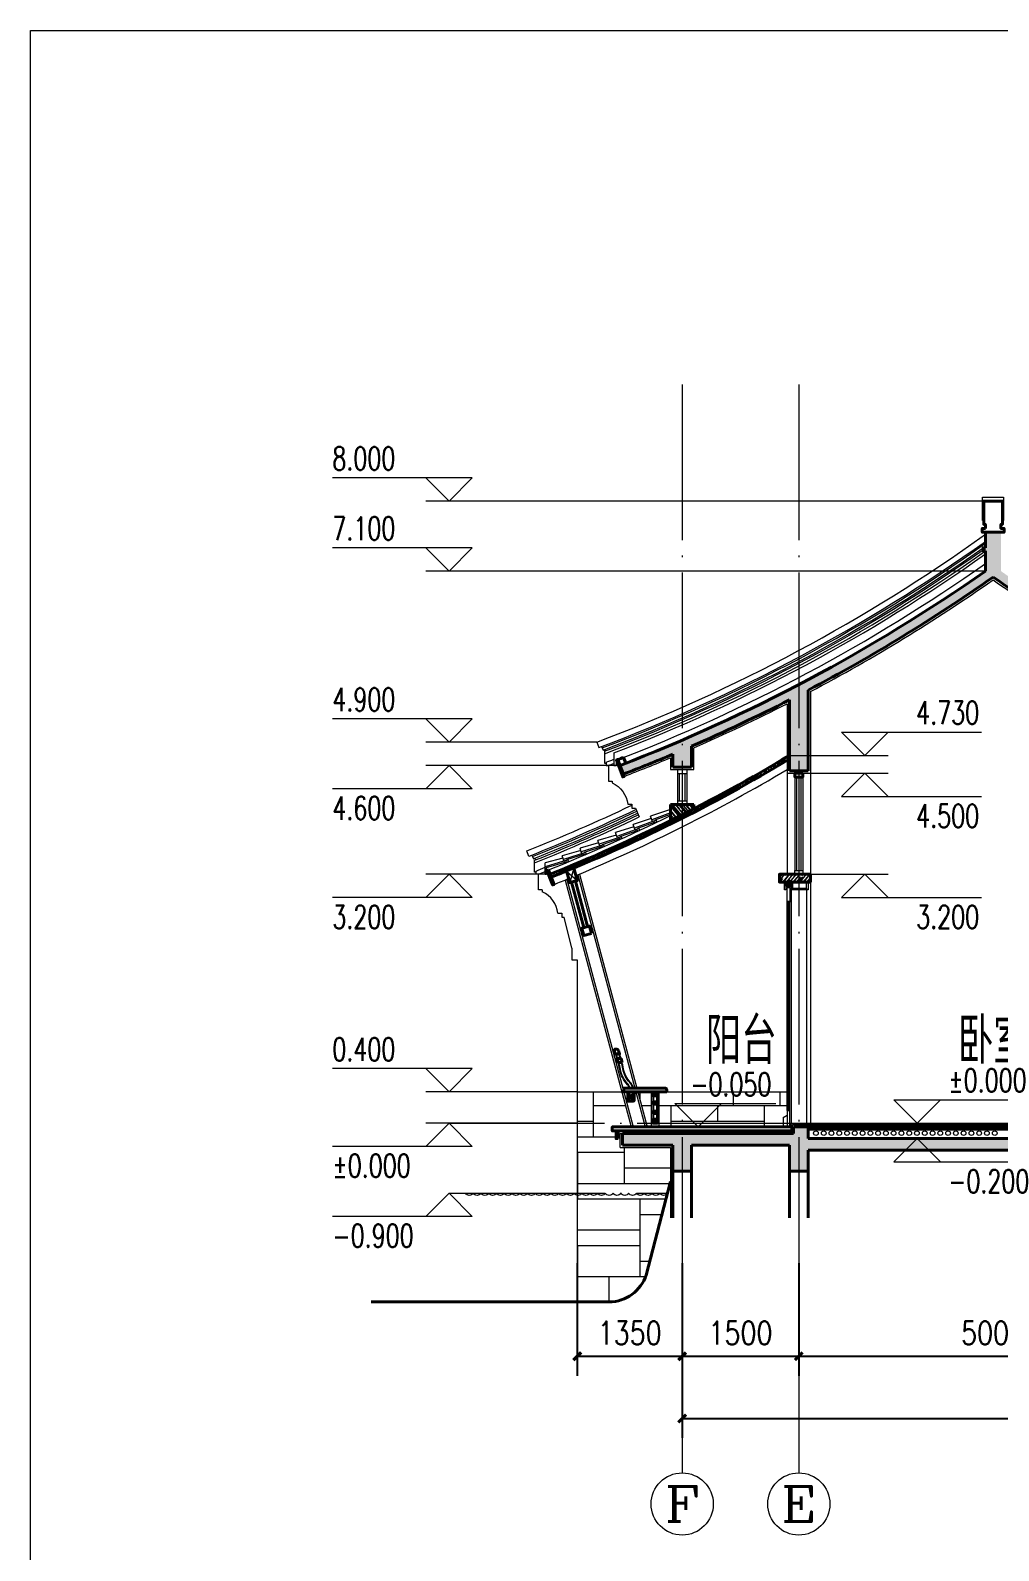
# Model space of a CAD drawing. Extents: x 577108 to 1042908, y 41950 to 81950.
# Drawn here: x 993508 to 1005963, y 62396 to 81950 of the extents above; entities that cross this region are included whole.
import ezdxf
from ezdxf.enums import TextEntityAlignment as Align

# ---------------------------------------------------------------- set-up
doc = ezdxf.new("R2010")
doc.units = 0
doc.header["$LTSCALE"] = 1000
doc.header["$MEASUREMENT"] = 0
doc.linetypes.add('DOTE', pattern=[2.42, 2, -0.2, 0.02, -0.2])
doc.layers.get('0').update_dxf_attribs({"linetype": 'CONTINUOUS', "lineweight": 13})
doc.layers.get('Defpoints').update_dxf_attribs({"linetype": 'CONTINUOUS', "lineweight": 5})
for name, color, linetype, lineweight in [('AXIS', 3, 'CONTINUOUS', 15), ('AXIS_TEXT', 7, 'CONTINUOUS', 20), ('DIM_ELEV', 3, 'CONTINUOUS', 15), ('DOTE', 1, 'DOTE', 0), ('hatch', 8, 'CONTINUOUS', 5), ('LM-1', 7, 'CONTINUOUS', 18), ('LM-L', 7, 'CONTINUOUS', 15), ('LM-S', 8, 'CONTINUOUS', 5), ('PUB_TEXT', 7, 'CONTINUOUS', 20), ('wall', 2, 'CONTINUOUS', 40), ('WINDOW', 5, 'CONTINUOUS', 15), ('姓名', 7, 'CONTINUOUS', 15), ('瓦1', 8, 'CONTINUOUS', 15), ('瓦2', 2, 'CONTINUOUS', 15)]:
    doc.layers.add(name, color=color, linetype=linetype, lineweight=lineweight)
doc.styles.add('_TCH_AXIS', font='COMPLEX', dxfattribs={"bigfont": 'GBCBIG'})
doc.styles.add('_TCH_DIM', font='SIMPLEX', dxfattribs={"bigfont": 'GBCBIG'})
doc.styles.add('COMPLEX', font='COMPLEX')
doc.styles.add('DIM_FONT', font='SIMPLEX.shx', dxfattribs={"width": 0.8, "bigfont": 'hztxt.shx'})
doc.styles.add('HZ', font='romanc.shx', dxfattribs={"width": 0.7, "bigfont": 'hzdx.shx'})
doc.dimstyles.new('DIMN', dxfattribs={"dimtxt": 300, "dimasz": 100, "dimexe": 250, "dimexo": 300, "dimgap": 150, "dimtad": 1, "dimdec": 0, "dimzin": 0, "dimdsep": 46, "dimtxsty": 'DIM_FONT', "dimblk": 'ARCHTICK', "dimcen": 0.09, "dimclrt": 7, "dimazin": 2, "dimtfac": 1, "dimtdec": 0, "dimtix": 1, "dimtmove": 2, "dimatfit": 3, "dimldrblk": 'ARCHTICK', "dimfxl": 0, "dimtolj": 1, "dimtzin": 0, "dimarcsym": 0})
pattern_1 = [(135, (1032119.49, 36486.58), (53.03301, 53.03301), []), (130, (1032119.49, 36486.58), (-215.17805, -18.82564), [22.5, -247.5]), (185, (1032119.49, 36486.58), (41.6254, 225.6576), [18, -198]), (79.5486, (1032101.56, 36485), (-173.5528, 206.8319), [19.1221, -210.3426]), (133.8158, (1032119.5, 36546.58), (-320.1723, -49.6557), [33.75, -371.25]), (83.3644, (1032092.8, 36542.44), (-280.3988, 292.2354), [28.683, -315.514]), (188.8158, (1032119.5, 36546.58), (-280.3986, 292.2356), [27, -297]), (159, (1032089.49, 36531.58), (-179.0721, -120.78567), [22.5, -247.5]), (214, (1032089.49, 36531.58), (-72.9946, 217.545), [18, -198]), (108.5486, (1032074.57, 36521.51), (-252.0668, 96.75915), [19.1221, -210.3426]), (142.5, (1032119.49, 36486.58), (-3.64796, 99.86816), [0, -195.6, 0, -201, 0, -198.75]), (172.5, (1032119.49, 36486.58), (-78.92086, 118.32351), [0, -114.6, 0, -191.1, 0, -75.75]), (212.5, (1032186.39, 36486.58), (-160.14673, -6.76646), [0, -75, 0, -234, 0, -310.5]), (222.5, (1032216.39, 36486.58), (-174.95585, 30.0315), [0, -97.5, 0, -155.4, 0, -220.5])]
pattern_2 = [(130, (1032119.49, 36486.577), (-32.404415, 116.40427), [750, -100, 250, -50]), (130, (1032052.99, 36511.577), (83.08134, 4.44315), [150, -16.5, 300, -37.5]), (130, (1032094.49, 36529.077), (-141.46229, 220.70494), [400, -70, 200, -50])]

# ---------------------------------------------------------------- blocks, each defined once
blk = doc.blocks.new('d001')
at = {"color": 8}
for p, q in [((-0.027, -0.009), (-0.012, -0.009)), ((-0.027, -0.01), (-0.012, -0.01)), ((-0.027, -0.012), (-0.012, -0.012)), ((-0.027, -0.013), (-0.012, -0.013)), ((-0.027, -0.015), (-0.012, -0.015)), ((-0.027, -0.018), (-0.012, -0.018)), ((-0.027, -0.021), (-0.012, -0.021)), ((-0.027, -0.025), (-0.012, -0.025)), ((-0.027, -0.035), (-0.012, -0.035)), ((-0.027, -0.039), (-0.012, -0.039)), ((-0.027, -0.042), (-0.012, -0.042)), ((-0.027, -0.045), (-0.012, -0.045)), ((-0.027, -0.047), (-0.012, -0.047)), ((-0.027, -0.048), (-0.012, -0.048)), ((-0.027, -0.05), (-0.012, -0.05)), ((-0.027, -0.051), (-0.012, -0.051)), ((-0.026, -0.008), (-0.012, -0.008)), ((-0.026, -0.052), (-0.012, -0.052)), ((0.003, -0.071), (-0.003, -0.071)), ((0.003, -0.072), (-0.003, -0.072)), ((0.003, -0.073), (-0.003, -0.073)), ((0.003, -0.074), (-0.003, -0.074)), ((0.003, -0.07), (-0.001, -0.07)), ((0.026, -0.008), (0.012, -0.008)), ((0.027, -0.009), (0.012, -0.009)), ((0.027, -0.01), (0.012, -0.01)), ((0.027, -0.012), (0.012, -0.012)), ((0.027, -0.013), (0.012, -0.013)), ((0.027, -0.015), (0.012, -0.015)), ((0.027, -0.018), (0.012, -0.018)), ((0.027, -0.021), (0.012, -0.021)), ((0.027, -0.025), (0.012, -0.025)), ((0.027, -0.035), (0.012, -0.035)), ((0.027, -0.039), (0.012, -0.039)), ((0.027, -0.042), (0.012, -0.042)), ((0.027, -0.045), (0.012, -0.045)), ((0.027, -0.047), (0.012, -0.047)), ((0.027, -0.048), (0.012, -0.048)), ((0.027, -0.05), (0.012, -0.05)), ((0.027, -0.051), (0.012, -0.051)), ((0.026, -0.052), (0.012, -0.052))]:
    blk.add_line(p, q, dxfattribs=at)
at = {"linetype": 'Continuous'}
for p, q in [((-0.012, -0.026), (-0.01, -0.026)), ((-0.012, -0.034), (-0.01, -0.034)), ((0.01, -0.026), (0.012, -0.026)), ((0.01, -0.034), (0.012, -0.034))]:
    blk.add_line(p, q, dxfattribs=at)
for p, q in [((-0.004, -0.066), (-0.004, -0.059)), ((-0.003, -0.059), (-0.003, -0.045)), ((-0.003, -0.074), (-0.003, -0.07)), ((0.003, -0.074), (-0.003, -0.074)), ((0.003, -0.059), (0.003, -0.045)), ((0.003, -0.074), (0.003, -0.07)), ((0.004, -0.066), (0.004, -0.059))]:
    blk.add_line(p, q)
at = {"color": 2}
blk.add_lwpolyline([(-0.008, -0.051), (-0.008, -0.054, -0.414214), (-0.009, -0.055), (-0.032, -0.055, -0.414214), (-0.033, -0.054), (-0.033, 0, -0.414214), (-0.032, 0), (0.032, 0, -0.414214), (0.033, 0), (0.033, -0.054, -0.414214), (0.032, -0.055), (0.009, -0.055, -0.414214), (0.008, -0.054), (0.008, -0.051, -1), (0.011, -0.051), (0.011, -0.052, 0.414214), (0.012, -0.052), (0.027, -0.052), (0.03, -0.05), (0.03, -0.005), (0.027, -0.003), (-0.027, -0.003), (-0.03, -0.005), (-0.03, -0.05), (-0.027, -0.052), (-0.011, -0.052, 0.414214), (-0.011, -0.052), (-0.011, -0.051, -1)], format="xyb", close=True, dxfattribs=at)
for points in [[(-0.025, -0.008), (-0.013, -0.008, -0.414214), (-0.012, -0.009), (-0.012, -0.051, -0.414214), (-0.013, -0.052), (-0.025, -0.052, -0.414214), (-0.027, -0.051), (-0.027, -0.009, -0.414214)], [(-0.01, -0.015, 0.414214), (-0.01, -0.015), (-0.01, -0.045, 0.414214), (-0.01, -0.045), (0.01, -0.045, 0.414214), (0.01, -0.045), (0.01, -0.015, 0.414214), (0.01, -0.015)], [(-0.008, -0.067), (0.008, -0.067, 0.414214), (0.008, -0.066), (0.008, -0.059), (-0.008, -0.059), (-0.008, -0.066, 0.414214)], [(0.025, -0.052, 0.414214), (0.027, -0.051), (0.027, -0.009, 0.414214), (0.025, -0.008), (0.013, -0.008, 0.414214), (0.012, -0.009), (0.012, -0.051, 0.414214), (0.013, -0.052)]]:
    blk.add_lwpolyline(points, format="xyb", close=True)
blk.add_lwpolyline([(0.008, -0.067), (0.008, -0.069, -0.414214), (0.007, -0.07), (-0.007, -0.07, -0.414214), (-0.008, -0.069), (-0.008, -0.067)], format="xyb")
for centre, radius, start, end in [((-0.019, -0.03), 0.00932, 141.7672, 218.2328), ((-0.005, -0.066), 0.0005, 270, 0), ((-0.004, -0.066), 0.0005, 180, 270), ((0.004, -0.066), 0.0005, 270, 0), ((0.005, -0.066), 0.0005, 180, 270), ((0.019, -0.03), 0.00932, 321.7672, 38.2328)]:
    blk.add_arc(centre, radius, start, end)
blk = doc.blocks.new('wa1')
at = {"layer": '瓦1'}
for p in [(-296, 55), (-47, 71)]:
    blk.add_line(p, (-291, 105), dxfattribs=at)
at = {"layer": '瓦2', "color": 2}
for p, q in [((-298, 33), (-296, 55)), ((-298, 33), (-258, 29)), ((2, 25), (-296, 55)), ((-258, 36), (-14, 11)), ((-258, 36), (-258, 29)), ((-14, 11), (-15, 1)), ((-15, 1), (0, 0)), ((2, 25), (0, 0))]:
    blk.add_line(p, q, dxfattribs=at)
blk = doc.blocks.new('_ArchTick')
at = {"color": 0, "linetype": 'ByBlock', "const_width": 0.4}
blk.add_lwpolyline([(-0.5, -0.5), (0.5, 0.5)], dxfattribs=at)
blk = doc.blocks.new('*D214')
at = {"layer": 'AXIS', "color": 0, "lineweight": -2, "transparency": 16777216}
for p, q in [((1003393, 66095), (1003393, 64645)), ((1008393, 66095), (1008393, 64645)), ((1003393, 64895), (1008393, 64895))]:
    blk.add_line(p, q, dxfattribs=at)
at = {"layer": 'Defpoints', "color": 0, "transparency": 16777216}
for p in [(1003393, 66395), (1008393, 66395), (1008393, 64895)]:
    blk.add_point(p, dxfattribs=at)
at = {"layer": 'AXIS', "color": 0, "lineweight": -2, "transparency": 16777216, "xscale": 100, "yscale": 100, "zscale": 100, "rotation": 180}
blk.add_blockref('_ArchTick', (1003393, 64895), dxfattribs=at)
at = {"layer": 'AXIS', "color": 0, "lineweight": -2, "transparency": 16777216, "xscale": 100, "yscale": 100, "zscale": 100}
blk.add_blockref('_ArchTick', (1008393, 64895), dxfattribs=at)
at = {"layer": 'AXIS', "color": 7, "transparency": 16777216, "insert": (1005893, 65195), "char_height": 300, "attachment_point": 5, "style": 'DIM_FONT'}
blk.add_mtext('\\A1;5000', dxfattribs=at)
blk = doc.blocks.new('*D215')
at = {"layer": 'AXIS', "color": 0, "lineweight": -2, "transparency": 16777216}
for p, q in [((1001893, 66095), (1001893, 64645)), ((1003393, 66095), (1003393, 64645)), ((1001893, 64895), (1003393, 64895))]:
    blk.add_line(p, q, dxfattribs=at)
at = {"layer": 'Defpoints', "color": 0, "transparency": 16777216}
for p in [(1001893, 66395), (1003393, 66395), (1003393, 64895)]:
    blk.add_point(p, dxfattribs=at)
at = {"layer": 'AXIS', "color": 0, "lineweight": -2, "transparency": 16777216, "xscale": 100, "yscale": 100, "zscale": 100, "rotation": 180}
blk.add_blockref('_ArchTick', (1001893, 64895), dxfattribs=at)
at = {"layer": 'AXIS', "color": 0, "lineweight": -2, "transparency": 16777216, "xscale": 100, "yscale": 100, "zscale": 100}
blk.add_blockref('_ArchTick', (1003393, 64895), dxfattribs=at)
at = {"layer": 'AXIS', "color": 7, "transparency": 16777216, "insert": (1002643, 65195), "char_height": 300, "attachment_point": 5, "style": 'DIM_FONT'}
blk.add_mtext('\\A1;1500', dxfattribs=at)
blk = doc.blocks.new('*D216')
at = {"layer": 'AXIS', "color": 0, "lineweight": -2, "transparency": 16777216}
for p, q in [((1000543, 66095), (1000543, 64645)), ((1001893, 66095), (1001893, 64645)), ((1000543, 64895), (1001893, 64895))]:
    blk.add_line(p, q, dxfattribs=at)
at = {"layer": 'Defpoints', "color": 0, "transparency": 16777216}
for p in [(1000543, 66395), (1001893, 66395), (1001893, 64895)]:
    blk.add_point(p, dxfattribs=at)
at = {"layer": 'AXIS', "color": 0, "lineweight": -2, "transparency": 16777216, "xscale": 100, "yscale": 100, "zscale": 100, "rotation": 180}
blk.add_blockref('_ArchTick', (1000543, 64895), dxfattribs=at)
at = {"layer": 'AXIS', "color": 0, "lineweight": -2, "transparency": 16777216, "xscale": 100, "yscale": 100, "zscale": 100}
blk.add_blockref('_ArchTick', (1001893, 64895), dxfattribs=at)
at = {"layer": 'AXIS', "color": 7, "transparency": 16777216, "insert": (1001218, 65195), "char_height": 300, "attachment_point": 5, "style": 'DIM_FONT'}
blk.add_mtext('\\A1;1350', dxfattribs=at)
blk = doc.blocks.new('*D217')
at = {"layer": 'AXIS', "color": 0, "lineweight": -2, "transparency": 16777216}
for p, q in [((1001893, 66095), (1001893, 63845)), ((1015893, 66095), (1015893, 63845)), ((1001893, 64095), (1015893, 64095))]:
    blk.add_line(p, q, dxfattribs=at)
at = {"layer": 'Defpoints', "color": 0, "transparency": 16777216}
for p in [(1001893, 66395), (1015893, 66395), (1015893, 64095)]:
    blk.add_point(p, dxfattribs=at)
at = {"layer": 'AXIS', "color": 0, "lineweight": -2, "transparency": 16777216, "xscale": 100, "yscale": 100, "zscale": 100, "rotation": 180}
blk.add_blockref('_ArchTick', (1001893, 64095), dxfattribs=at)
at = {"layer": 'AXIS', "color": 0, "lineweight": -2, "transparency": 16777216, "xscale": 100, "yscale": 100, "zscale": 100}
blk.add_blockref('_ArchTick', (1015893, 64095), dxfattribs=at)
at = {"layer": 'AXIS', "color": 7, "transparency": 16777216, "insert": (1008893, 64395), "char_height": 300, "attachment_point": 5, "style": 'DIM_FONT'}
blk.add_mtext('\\A1;14000', dxfattribs=at)
blk = doc.blocks.new('_AXISO')
blk.add_circle((0, 0), 0.5)
at = {"layer": 'AXIS_TEXT', "style": 'COMPLEX', "width": 1.041667}
blk.add_attdef('A', text='', height=0.56, dxfattribs=at).set_placement((-0.25, -0.28), (0.25, -0.28), align=Align.FIT)

msp = doc.modelspace()

# ---------------------------------------------------------------- hatches: boundary and pattern name
at = {"layer": 'hatch'}
h = msp.add_hatch(dxfattribs=at)
h.set_pattern_fill('钢筋混凝土', color=256, scale=30, angle=270, style=0)
h.set_pattern_definition(pattern_1)
edge = h.paths.add_edge_path()
edge.add_line((1005993.4688, 75495.1001), (1005793.4688, 75495.1001))
edge.add_line((1005793.4688, 75495.1001), (1005793.4688, 74995.1001))
edge.add_arc((993187.8806, 93025.606), 22000, 291.05997085, 304.95838258, ccw=False)
edge.add_line((1001093.4688, 72495.1001), (1001136.5902, 72383.1155))
edge.add_arc((993187.8806, 93025.606), 22120, 291.05997085, 292.83862156)
edge.add_line((1001773.4688, 72639.7758), (1001773.4688, 72471.3309))
edge.add_line((1001773.4688, 72471.3309), (1002013.4688, 72471.3309))
edge.add_line((1002013.4688, 72471.3309), (1002013.4688, 72742.5246))
edge.add_arc((993187.8806, 93025.606), 22120, 293.51485444, 297.12600069)
edge.add_line((1003273.4688, 73338.6736), (1003273.4688, 72425.1001))
edge.add_line((1003273.4688, 72425.1001), (1003513.4688, 72425.1001))
edge.add_line((1003513.4688, 72425.1001), (1003513.4688, 73463.4838))
edge.add_arc((993187.8806, 93025.606), 22120, 297.82669607, 305.0571825)
edge.add_arc((1018599.0571, 93025.606), 22120, 234.9428175, 242.17330393)
edge.add_line((1008273.4688, 73463.4838), (1008273.4688, 72725.1001))
edge.add_line((1008273.4688, 72725.1001), (1008513.4688, 72725.1001))
edge.add_line((1008513.4688, 72725.1001), (1008513.4688, 73338.6736))
edge.add_arc((1018599.0571, 93025.606), 22120, 242.87399931, 246.48514556)
edge.add_line((1009773.4688, 72742.5246), (1009773.4688, 72517.8316))
edge.add_arc((1018157.1057, 92170.4623), 21366.1241, 246.89733727, 247.59524342)
edge.add_line((1010013.4688, 72417.173), (1010013.4688, 72639.7758))
edge.add_arc((1018599.0571, 93025.606), 22120, 247.16137844, 248.94002915)
edge.add_line((1010650.3475, 72383.1155), (1010693.4688, 72495.1001))
edge.add_arc((1018599.0571, 93025.606), 22000, 235.04161742, 248.94002915, ccw=False)
edge.add_line((1005993.4688, 74995.1001), (1005993.4688, 75495.1001))
h = msp.add_hatch(dxfattribs=at)
h.set_pattern_fill('木材', color=256, scale=50, angle=270, style=0)
h.set_pattern_definition(pattern_2)
h.paths.add_polyline_path([(1003273.4688, 72578.3955), (1003273.4688, 72625.1001, -0.0410103357), (1000193.4688, 71095.1001), (1000208.2712, 71057.9397, 0.0407231003)])
h = msp.add_hatch(dxfattribs=at)
h.set_pattern_fill('木材', color=256, scale=50, angle=270, style=0)
h.set_pattern_definition(pattern_2)
h.paths.add_polyline_path([(1001743.4688, 71991.3309), (1001743.4688, 71786.3422, 0.0040016149), (1002043.4688, 71937.9455), (1002043.4688, 71991.3309)])
h = msp.add_hatch(dxfattribs=at)
h.set_pattern_fill('木材', color=256, scale=50, angle=360, style=0)
h.set_pattern_definition([(50, (9144.933, -106259.155), (32.404415, 116.4042692), [750, -100, 250, -50]), (50, (9211.43, -106234.155), (-83.081336, 4.443154), [150, -16.5, 300, -37.5]), (50, (9169.933, -106216.655), (141.4622897, 220.7049401), [400, -70, 200, -50])])
h.paths.add_polyline_path([(1003143.4688, 71095.1001), (1003143.4688, 70995.1001), (1003393.4688, 70995.1001), (1003393.4688, 71095.1001)])
h.paths.add_polyline_path([(1003393.4688, 71095.1001), (1003393.4688, 70995.1001), (1003543.4688, 70995.1001), (1003543.4688, 71095.1001)])
h = msp.add_hatch(dxfattribs=at)
h.set_pattern_fill('钢筋混凝土', color=256, scale=30, angle=270, style=0)
h.set_pattern_definition(pattern_1)
h.paths.add_polyline_path([(1003513.4688, 67545.1001), (1008273.4688, 67545.1001), (1008273.4688, 67275.1001), (1008513.4688, 67275.1001), (1008513.4688, 67645.1001), (1009773.4688, 67645.1001), (1009773.4688, 67245.1001), (1010013.4688, 67245.1001), (1010013.4688, 67795.1001), (1008463.4688, 67795.1001), (1008463.4688, 67845.1001), (1008273.4688, 67845.1001), (1008273.4688, 67695.1001), (1003513.4688, 67695.1001), (1003513.4688, 67845.1001), (1003323.4688, 67845.1001), (1003323.4688, 67760.1001), (1001123.4688, 67760.1001), (1001123.4688, 67610.1001), (1001773.4688, 67610.1001), (1001773.4688, 67275.1001), (1002013.4688, 67275.1001), (1002013.4688, 67610.1001), (1003273.4688, 67610.1001), (1003273.4688, 67275.1001), (1003513.4688, 67275.1001)])
at = {"layer": 'LM-S'}
h = msp.add_hatch(dxfattribs=at)
h.set_pattern_fill('文化石01', color=256, scale=500, style=0)
h.set_pattern_definition([(0, (79350, -393083), (9e-13, 4000), [3000, -1000]), (0, (79350, -392883), (9e-13, 4000), [-1200, 1200, -600, 1000]), (0, (79350, -392683), (9e-13, 4000), [-1800, 2200]), (0, (79350, -392483), (9e-13, 4000), [1800, -2200]), (0, (79350, -392283), (9e-13, 4000), [-800, 3200]), (0, (79350, -392083), (9e-13, 4000), [1400, -1000, 1200, -400]), (0, (80750, -391883), (9e-13, 4000), [3200, -800]), (0, (79150, -391683), (9e-13, 4000), [2200, -1800]), (0, (78550, -391483), (9e-13, 4000), [1800, -2200]), (0, (79350, -391283), (9e-13, 4000), [3200, -800]), (0, (79350, -391083), (9e-13, 4000), [-1600, 1000, -600, 800]), (0, (81350, -390883), (9e-13, 4000), [2400, -1600]), (0, (79750, -390683), (9e-13, 4000), [1600, -800, 600, -1000]), (0, (80550, -390483), (9e-13, 4000), [1600, -600, 1000, -800]), (0, (82150, -390283), (9e-13, 4000), [2400, -1600]), (0, (80550, -390083), (9e-13, 4000), [1600, -2400]), (0, (81350, -389883), (9e-13, 4000), [1800, -2200]), (0, (81350, -389683), (9e-13, 4000), [-1200, 2800]), (0, (80150, -389483), (9e-13, 4000), [1200, -2800]), (0, (81350, -389283), (9e-13, 4000), [2800, -1200]), (90, (79350, -391483), (-4000, 1e-12), [600, -1600, 1400, -400]), (90, (79750, -391283), (-4000, 1e-12), [1000, -600, 400, -2000]), (90, (79950, -392083), (-4000, 1e-12), [400, -3600]), (90, (80150, -392483), (-4000, 1e-12), [400, -2400, 600, -600]), (90, (80350, -391683), (-4000, 1e-12), [400, -3600]), (90, (80550, -393083), (-4000, 1e-12), [600, -1800, 1000, -600]), (90, (80750, -392283), (-4000, 1e-12), [600, -3400]), (90, (80950, -391283), (-4000, 1e-12), [600, -200, 400, -2800]), (90, (81150, -392883), (-4000, 1e-12), [600, -3400]), (90, (81350, -391883), (-4000, 1e-12), [600, -200, 600, -400, 1000, -1200]), (90, (81750, -391883), (-4000, 1e-12), [-2800, 400, -400, 400]), (90, (81950, -391283), (-4000, 1e-12), [400, -3600]), (90, (82150, -392683), (-4000, 1e-12), [400, -1400, 1000, -1200]), (90, (82350, -392083), (-4000, 1e-12), [200, -2600, 600, -600]), (90, (82550, -391883), (-4000, 1e-12), [1000, -1000, 600, -1400]), (90, (82750, -390883), (-4000, 1e-12), [600, -1000, 400, -2000]), (90, (82950, -392283), (-4000, 1e-12), [400, -3600]), (90, (83150, -391883), (-4000, 1e-12), [400, -1200, 600, -1800])])
h.paths.add_polyline_path([(1003243.4688, 67845.1001), (1003243.4688, 67855.1001), (1003243.4688, 68055.1001), (1003243.4688, 68295.1001), (1001593.4688, 68295.1001), (1001593.4688, 67845.1001)])
h.paths.add_polyline_path([(1001493.4688, 68295.1001), (1001323.0792, 68295.1001), (1001443.6564, 67845.1001), (1001493.4688, 67845.1001)], flags=17)
h.paths.add_polyline_path([(1001116.2873, 68295.1001), (1000543.4688, 68295.1001), (1000543.4688, 65595.1001), (1000953.3697, 65595.1001, 0.3249810982), (1001428.9323, 65940.6972), (1001743.4688, 67145.1001), (1001743.4688, 67580.1001), (1001093.4688, 67580.1001), (1001093.4688, 67725.1001), (1001068.4688, 67725.1001), (1001068.4688, 67695.1001), (1001043.4688, 67695.1001), (1001043.4688, 67795.1001), (1000993.4688, 67795.1001), (1000993.4688, 67845.1001), (1001236.8644, 67845.1001)])

# ---------------------------------------------------------------- linework, layer by layer
for p, q in [((1003543.4688, 73445.4045), (1003543.4688, 71095.1001)), ((1003243.4688, 73289.658), (1003243.4688, 72607.0278)), ((1001743.4688, 72594.6391), (1001743.4688, 72441.3309)), ((1002043.4688, 72441.3309), (1002043.4688, 72722.8708)), ((1003243.4688, 72560.3701), (1003243.4688, 71095.1001)), ((1001743.4688, 72441.3309), (1002043.4688, 72441.3309)), ((1001833.4688, 72441.3309), (1001833.4688, 72391.3309)), ((1001833.4688, 72391.3309), (1001953.4688, 72391.3309)), ((1001953.4688, 72441.3309), (1001953.4688, 72391.3309)), ((1003243.4688, 72395.1001), (1003543.4688, 72395.1001)), ((1001833.4688, 72041.3309), (1001953.4688, 72041.3309)), ((1001833.4688, 72041.3309), (1001833.4688, 71991.3309)), ((1001953.4688, 72041.3309), (1001953.4688, 71991.3309)), ((1000385.7317, 71021.5708), (1001236.8644, 67845.1001)), ((1000572.1912, 71098.4349), (1001309.9451, 68345.1001)), ((1003543.4688, 70995.1001), (1003543.4688, 67895.1001)), ((1000543.4688, 68295.1001), (1001116.2873, 68295.1001)), ((1001323.0792, 68295.1001), (1001443.6564, 67845.1001)), ((1001493.4688, 68295.1001), (1001493.4688, 67845.1001)), ((1001593.4688, 68295.1001), (1001593.4688, 67845.1001)), ((1001693.4688, 68295.1001), (1003243.4688, 68295.1001)), ((1003243.4688, 68055.1001), (1003278.4688, 68055.1001)), ((1003193.4688, 67965.1001), (1003243.4688, 67995.1001)), ((1003243.4688, 67855.1001), (1003243.4688, 67845.1001)), ((1001068.4688, 67725.1001), (1001093.4688, 67725.1001)), ((1001093.4688, 67580.1001), (1001093.4688, 67760.1001)), ((1001093.4688, 67760.1001), (1001123.4688, 67760.1001))]:
    msp.add_line(p, q)
for points in [[(1003443.4688, 72395.1001), (1003443.4688, 72345.1001), (1003343.4688, 72345.1001), (1003343.4688, 72395.1001)], [(1003443.4688, 71145.1001), (1003443.4688, 71095.1001), (1003343.4688, 71095.1001), (1003343.4688, 71145.1001)], [(1003443.4688, 71145.1001), (1003443.4688, 71095.1001), (1003343.4688, 71095.1001), (1003343.4688, 71145.1001)], [(1003493.4688, 70895.1001), (1003293.4688, 70895.1001), (1003293.4688, 70915.1001), (1003493.4688, 70915.1001)], [(1003243.4688, 70745.1001), (1003248.4688, 70725.1001), (1003255.9688, 70725.1001), (1003255.9688, 70745.1001)], [(1003278.4688, 70745.1001), (1003273.4688, 70725.1001), (1003265.9688, 70725.1001), (1003265.9688, 70745.1001)], [(1003243.4688, 68055.1001), (1003248.4688, 68075.1001), (1003255.9688, 68075.1001), (1003255.9688, 68055.1001)], [(1003278.4688, 68055.1001), (1003273.4688, 68075.1001), (1003265.9688, 68075.1001), (1003265.9688, 68055.1001)]]:
    msp.add_lwpolyline(points, close=True)
for points in [[(1003228.4688, 70995.1001), (1003228.4688, 70895.1001), (1003208.4688, 70895.1001), (1003208.4688, 70995.1001)], [(1003313.4688, 70995.1001), (1003313.4688, 70915.1001), (1003293.4688, 70915.1001), (1003293.4688, 70995.1001)], [(1003513.4688, 70995.1001), (1003513.4688, 70895.1001), (1003493.4688, 70895.1001), (1003493.4688, 70995.1001)], [(1003243.4688, 70745.1001), (1003243.4688, 70925.1001), (1003278.4688, 70925.1001), (1003278.4688, 70745.1001)], [(1003278.4679, 70745.1001), (1003243.4688, 70745.1001)], [(1003243.4688, 68055.1001), (1003243.4688, 67855.1001), (1003278.4688, 67855.1001), (1003278.4688, 68055.1001)], [(1003293.4688, 67760.1001), (1003293.4688, 67895.1001), (1008493.4688, 67895.1001), (1008493.4688, 67845.1001), (1010043.4688, 67845.1001), (1010043.4688, 67245.1001), (1010023.4688, 67245.1001)], [(1003313.4688, 67760.1001), (1003313.4688, 67875.1001), (1008473.4688, 67875.1001), (1008473.4688, 67825.1001), (1010023.4688, 67825.1001), (1010023.4688, 67245.1001)], [(1001093.4688, 67580.1001), (1001743.4688, 67580.1001), (1001743.4688, 66675.1001)]]:
    msp.add_lwpolyline(points)
for points in [[(1001189.044, 68387.6616, -0.1427416302), (1001089.5429, 68584.6879, 0.0314425155), (1001035.7966, 68785.1001)], [(1001065.1636, 68725.1001, 0.0094629374), (1001046.345, 68785.1001)], [(1001096.4009, 68725.1001, 0.0092790265), (1001077.9481, 68785.1001)], [(1001196.3526, 68394.4869, -0.1427912179), (1001099.3603, 68586.5919, 0.0136696236), (1001078.9687, 68675.1001)], [(1001225.5869, 68421.7881, -0.143009055), (1001138.6322, 68594.1952, 0.0290275167), (1001088.4688, 68785.1001)], [(1001218.2784, 68414.9628, -0.1429514012), (1001128.8139, 68592.2963, 0.0125545921), (1001109.9429, 68675.1001)]]:
    msp.add_lwpolyline(points, format="xyb")
for centre in [(1003613.4688, 67765.1001), (1003713.4688, 67765.1001), (1003813.4688, 67765.1001), (1003913.4688, 67765.1001), (1004013.4688, 67765.1001), (1004113.4688, 67765.1001), (1004213.4688, 67765.1001), (1004313.4688, 67765.1001), (1004413.4688, 67765.1001), (1004513.4688, 67765.1001), (1004613.4688, 67765.1001), (1004713.4688, 67765.1001), (1004813.4688, 67765.1001), (1004913.4688, 67765.1001), (1005013.4688, 67765.1001), (1005113.4688, 67765.1001), (1005213.4688, 67765.1001), (1005313.4688, 67765.1001), (1005413.4688, 67765.1001), (1005513.4688, 67765.1001), (1005613.4688, 67765.1001), (1005713.4688, 67765.1001), (1005813.4688, 67765.1001), (1005913.4688, 67765.1001)]:
    msp.add_circle(centre, 30)
for centre, radius, start, end in [((993187.8806, 93025.606), 22150, 297.87349373, 305.00274775), ((1018598.3387, 93024.4355), 22148.6292, 234.99703726, 242.12673308), ((993187.8806, 93025.606), 22150, 293.56572768, 296.99912529), ((993187.8806, 93025.606), 22150, 291.05997085, 292.72178654), ((992422.2382, 90604.2767), 21140, 292.53918456, 300.78941275), ((992422.2382, 90604.2767), 20940, 291.71923141, 296.43229328), ((992422.2382, 90604.2767), 21140, 291.71826515, 292.26617597), ((1001102.0846, 68310.4792), 116.2715, 17.32304124, 41.59124693), ((1001102.1617, 68310.5159), 126.1866, 15.9067026, 41.71695077), ((1001102.2842, 68310.5675), 156.0545, 12.78451327, 41.98736123), ((1001102.3074, 68310.576), 166.03, 12.00156524, 42.05403864)]:
    msp.add_arc(centre, radius, start, end)
at = {"layer": 'AXIS'}
for p, q in [((1001893.4688, 66395.1001), (1001893.4688, 63395.1001)), ((1003393.4688, 66395.1001), (1003393.4688, 63395.1001))]:
    msp.add_line(p, q, dxfattribs=at)
at = {"layer": 'DIM_ELEV'}
for p, q in [((999193.4688, 76195.1001), (997393.4688, 76195.1001)), ((998893.4688, 75895.1001), (998593.4688, 76195.1001)), ((998893.4688, 75895.1001), (999193.4688, 76195.1001)), ((1005793.4688, 75895.1001), (998593.4688, 75895.1001)), ((999193.4688, 75295.1001), (997393.4688, 75295.1001)), ((998893.4688, 74995.1001), (998593.4688, 75295.1001)), ((998893.4688, 74995.1001), (999193.4688, 75295.1001)), ((1005793.4688, 74995.1001), (998593.4688, 74995.1001)), ((999193.4688, 73095.1001), (997393.4688, 73095.1001)), ((998893.4688, 72795.1001), (998593.4688, 73095.1001)), ((998893.4688, 72795.1001), (999193.4688, 73095.1001)), ((1000793.4688, 72795.1001), (998593.4688, 72795.1001)), ((1004243.4688, 72625.1001), (1003943.4688, 72925.1001)), ((1003943.4688, 72925.1001), (1005743.4688, 72925.1001)), ((1004243.4688, 72625.1001), (1004543.4688, 72925.1001)), ((1003273.4688, 72625.1001), (1004543.4688, 72625.1001)), ((998893.4688, 72495.1001), (998593.4688, 72195.1001)), ((1001093.4688, 72495.1001), (998593.4688, 72495.1001)), ((998893.4688, 72495.1001), (999193.4688, 72195.1001)), ((1003543.4688, 72395.1001), (1004543.4688, 72395.1001)), ((1004243.4688, 72395.1001), (1003943.4688, 72095.1001)), ((1004243.4688, 72395.1001), (1004543.4688, 72095.1001)), ((999193.4688, 72195.1001), (997393.4688, 72195.1001)), ((1003943.4688, 72095.1001), (1005743.4688, 72095.1001)), ((998893.4688, 71095.1001), (998593.4688, 70795.1001)), ((1000193.4688, 71095.1001), (998593.4688, 71095.1001)), ((998893.4688, 71095.1001), (999193.4688, 70795.1001)), ((1003543.4688, 71095.1001), (1004543.4688, 71095.1001)), ((1004243.4688, 71095.1001), (1003943.4688, 70795.1001)), ((1004243.4688, 71095.1001), (1004543.4688, 70795.1001)), ((999193.4688, 70795.1001), (997393.4688, 70795.1001)), ((1003943.4688, 70795.1001), (1005743.4688, 70795.1001)), ((999193.4688, 68595.1001), (997393.4688, 68595.1001)), ((998893.4688, 68295.1001), (998593.4688, 68595.1001)), ((998893.4688, 68295.1001), (999193.4688, 68595.1001)), ((1000543.4688, 68295.1001), (998593.4688, 68295.1001)), ((1002097.2942, 67845.1001), (1001797.2942, 68145.1001)), ((1001797.2942, 68145.1001), (1003097.2942, 68145.1001)), ((1002097.2942, 67845.1001), (1002397.2942, 68145.1001)), ((1004915.8095, 67895.1001), (1004615.8095, 68195.1001)), ((1004615.8095, 68195.1001), (1006415.8095, 68195.1001)), ((1004915.8095, 67895.1001), (1005215.8095, 68195.1001)), ((998893.4688, 67895.1001), (998593.4688, 67595.1001)), ((1000543.4688, 67895.1001), (998593.4688, 67895.1001)), ((998893.4688, 67895.1001), (999193.4688, 67595.1001)), ((1004915.8095, 67695.1001), (1004615.8095, 67395.1001)), ((1004915.8095, 67695.1001), (1005215.8095, 67395.1001)), ((999193.4688, 67595.1001), (997393.4688, 67595.1001)), ((1004615.8095, 67395.1001), (1006415.8095, 67395.1001)), ((998893.4688, 66995.1001), (998593.4688, 66695.1001)), ((998893.4688, 66995.1001), (999193.4688, 66695.1001)), ((999193.4688, 66695.1001), (997393.4688, 66695.1001))]:
    msp.add_line(p, q, dxfattribs=at)
at = {"layer": 'DOTE'}
for p, q in [((1001893.4688, 77395.1001), (1001893.4688, 66395.1001)), ((1003393.4688, 77395.1001), (1003393.4688, 66395.1001)), ((998893.4688, 67895.1001), (1017393.4688, 67895.1001)), ((998893.4688, 66995.1001), (1001704.2955, 66995.1001))]:
    msp.add_line(p, q, dxfattribs=at)
at = {"layer": 'hatch'}
for p, q in [((1001833.4688, 72391.3309), (1001833.4688, 72041.3309)), ((1001858.4688, 72041.3309), (1001858.4688, 72391.3309)), ((1001928.4688, 72391.3309), (1001928.4688, 72041.3309)), ((1001953.4688, 72391.3309), (1001953.4688, 72041.3309)), ((1003343.4688, 72345.1001), (1003343.4688, 71145.1001)), ((1003368.4688, 71145.1001), (1003368.4688, 72345.1001)), ((1003418.4688, 72345.1001), (1003418.4688, 71145.1001)), ((1003443.4688, 72345.1001), (1003443.4688, 71145.1001)), ((1000406.8073, 71136.1005), (1000543.0744, 71013.915)), ((1000409.0665, 71031.0764), (1001262.7463, 67845.1001)), ((1000498.9644, 71176.2533), (1000446.4818, 70988.0331)), ((1000548.9112, 71088.7243), (1001284.0632, 68345.1001)), ((1003293.4688, 70995.1001), (1003293.4688, 67895.1001)), ((1003493.4688, 70895.1001), (1003493.4688, 67895.1001)), ((1003243.4688, 68055.1001), (1003243.4688, 70745.1001)), ((1003248.4688, 70725.1001), (1003248.4688, 68075.1001)), ((1003273.4688, 70725.1001), (1003273.4688, 68075.1001)), ((1003278.4688, 68055.1001), (1003278.4688, 70745.1001)), ((1001297.1973, 68295.1001), (1001417.7744, 67845.1001)), ((1001513.4688, 68250.1001), (1001513.4688, 67940.1001)), ((1001573.4688, 68250.1001), (1001573.4688, 67940.1001)), ((1001518.4688, 68245.1001), (1001518.4688, 67945.1001)), ((1001523.4688, 68245.1001), (1001523.4688, 67945.1001)), ((1001563.4688, 68245.1001), (1001563.4688, 67945.1001)), ((1001568.4688, 68245.1001), (1001568.4688, 67945.1001))]:
    msp.add_line(p, q, dxfattribs=at)
msp.add_lwpolyline([(1005773.4688, 75645.1001), (1005758.4764, 75645.1001), (1005758.4764, 75945.1001), (1006028.4764, 75945.1001), (1006028.4764, 75645.1001), (1006013.4688, 75645.1001)], dxfattribs=at)
msp.add_lwpolyline([(1003255.9688, 68056.1001), (1003255.9688, 70744.1001), (1003265.9688, 70744.1001), (1003265.9688, 68056.1001)], close=True, dxfattribs=at)
at = {"layer": 'LM-1'}
msp.add_line((1003193.4688, 67965.1001), (1003193.4688, 67845.1001), dxfattribs=at)
at = {"layer": 'LM-L'}
for p, q in [((1001013.7868, 72657.3073), (1001013.7868, 72495.1001)), ((1001043.7868, 72561.7076), (1001043.7868, 72495.1001)), ((1001013.7868, 72495.1001), (1001043.7868, 72495.1001))]:
    msp.add_line(p, q, dxfattribs=at)
for radius, start, end in [(21820, 291.01777006, 305.28949557), (21920, 291.00134596, 305.1047066)]:
    msp.add_arc((993187.8806, 93025.606), radius, start, end, dxfattribs=at)
at = {"layer": 'LM-S'}
for p, q in [((1000793.4688, 72795.1001), (1000819.8614, 72724.8972)), ((1000857.2038, 72738.9752), (1000874.8849, 72692.2058)), ((1000893.4688, 72677.8537), (1000893.4688, 72525.1001)), ((1000893.5379, 72699.2673), (1000900.6275, 72680.5661)), ((1000893.4688, 72525.1001), (1000913.4688, 72525.1001)), ((1000913.4688, 72535.7495), (1000913.4688, 72495.1001)), ((1000913.4688, 72495.1001), (1000947.362, 72495.1001)), ((999993.4688, 71123.4217), (999993.4688, 71274.8319)), ((1000013.4688, 71123.4217), (999993.4688, 71123.4217)), ((1000013.6198, 71095.1001), (1000013.6198, 71136.5615)), ((1000043.6198, 71095.1001), (1000013.6198, 71095.1001)), ((1000043.6198, 70895.1001), (1000043.6198, 71095.1001)), ((1000093.6198, 70895.1001), (1000043.6198, 70895.1001)), ((1000093.6198, 70895.1001), (1000093.6198, 70870.1001)), ((1000293.6198, 70595.1001), (1000343.6198, 70595.1001)), ((1000343.6198, 70595.1001), (1000343.6198, 70545.1001)), ((1000343.6198, 70545.1001), (1000373.6198, 70545.1001)), ((1000473.4688, 70145.1001), (1000373.4688, 70545.1001)), ((1000473.4688, 70145.1001), (1000473.4688, 69995.1001)), ((1000473.4688, 69995.1001), (1000543.4688, 69995.1001)), ((1000543.4688, 69995.1001), (1000543.4688, 65595.1001))]:
    msp.add_line(p, q, dxfattribs=at)
msp.add_lwpolyline([(993508.4301, 81950.2272), (1042908.4301, 81950.2272), (1042908.4301, 41950.2272), (993508.4301, 41950.2272)], close=True, dxfattribs=at)
for points in [[(1000943.4688, 72495.1001), (1000943.4688, 72295.1001), (1000993.4688, 72295.1001), (1000993.4688, 72270.1001, -0.2592016427), (1001193.4688, 71995.1001), (1001243.4688, 71995.1001), (1001243.4688, 71945.1001), (1001293.4688, 71945.1001), (1001338.382, 71832.8173)], [(1001300.5523, 71927.3915, -0.0171886588), (999921.0876, 71325.3706), (999893.4688, 71395.1001, 0.0168745281), (1001243.4688, 71983.253)], [(999968.2528, 71322.5853, 0.0166851001), (1001307.996, 71908.7823, 0.0166851001)], [(999997.9315, 71302.1249, 0.0164348657), (1001319.1615, 71880.8685, 0.0164348657)], [(1000013.7295, 71136.6406, 0.0014260057), (1000128.4688, 71186.7114, 0.0014260057)], [(1000043.6198, 71095.1001, 0.0010520085), (1000128.4688, 71132.1017, 0.0010520085)]]:
    msp.add_lwpolyline(points, format="xyb", dxfattribs=at)
msp.add_lwpolyline([(999960.8515, 71341.1654), (999979.3548, 71294.7151), (999997.9315, 71302.1249), (1000005.3329, 71283.5448)], dxfattribs=at)
for centre, radius, start, end in [((993187.8806, 93025.606), 21612.9208, 290.60357584, 305.67897427), ((993187.8806, 93025.606), 21687.9208, 290.60357584, 305.53683494), ((993187.8806, 93025.606), 21707.9208, 290.709006, 305.49913931), ((993187.8806, 93025.606), 21737.9208, 290.709006, 305.44275897), ((993187.8806, 93025.606), 21757.9208, 290.74141694, 305.30841493), ((993187.8806, 93025.606), 21787.9208, 290.71154423, 305.34922386), ((993187.8806, 93025.606), 21897.9208, 290.65867667, 290.93945614), ((993187.8806, 93025.606), 21947.9208, 290.70402847, 290.88951816), ((992311.8627, 90572.1329), 20770, 291.70583724, 295.72526634), ((992311.8627, 90572.1329), 20800, 291.67294554, 295.71959808), ((999946.2024, 70552.6601), 350, 6.96464984, 65.09009692)]:
    msp.add_arc(centre, radius, start, end, dxfattribs=at)
at = {"layer": 'wall'}
for p, q in [((1005793.4688, 75495.1001), (1005793.4688, 75295.1001)), ((1005793.4688, 75495.1001), (1005993.4688, 75495.1001)), ((1005793.4688, 75255.1001), (1005793.4688, 74995.1001)), ((1003273.4688, 73338.6736), (1003273.4688, 72425.1001)), ((1003513.4688, 72425.1001), (1003513.4688, 73463.4838)), ((1001064.7213, 72569.7564), (1001136.5902, 72383.1155)), ((1001139.0541, 72598.5347), (1001168.073, 72523.9834)), ((1002013.4688, 72471.3309), (1002013.4688, 72742.5246)), ((1001773.4688, 72471.3309), (1002013.4688, 72471.3309)), ((1003273.4688, 72425.1001), (1003513.4688, 72425.1001)), ((1001743.4688, 71786.3422), (1001743.4688, 71991.3309)), ((1001743.4688, 71991.3309), (1002043.4688, 71991.3309)), ((1002043.4688, 71937.9455), (1002043.4688, 71991.3309)), ((1000470.63, 70994.5036), (1000627.3643, 70409.5631)), ((1000518.9263, 71007.4446), (1000675.6606, 70422.5041)), ((1001268.4688, 68175.1001), (1001193.4688, 68295.1001)), ((1001198.4688, 68175.1001), (1001273.4688, 68295.1001)), ((1001568.4688, 68245.1001), (1001513.4688, 68295.1001)), ((1001518.4688, 68245.1001), (1001573.4688, 68295.1001)), ((1001568.4688, 67945.1001), (1001513.4688, 67895.1001)), ((1001518.4688, 67945.1001), (1001573.4688, 67895.1001)), ((1001123.4688, 67610.1001), (1001123.4688, 67760.1001)), ((1001123.4688, 67760.1001), (1003323.4688, 67760.1001)), ((1003323.4688, 67845.1001), (1008463.4688, 67845.1001)), ((1003323.4688, 67845.1001), (1003323.4688, 67760.1001)), ((1003513.4688, 67695.1001), (1003513.4688, 67845.1001)), ((1003513.4688, 67815.1001), (1008273.4688, 67815.1001)), ((1003513.4688, 67695.1001), (1008273.4688, 67695.1001)), ((1001773.4688, 67610.1001), (1001123.4688, 67610.1001)), ((1002013.4688, 67610.1001), (1003273.4688, 67610.1001)), ((1003273.4688, 67610.1001), (1003273.4688, 66675.1001)), ((1003513.4688, 66675.1001), (1003513.4688, 67545.1001)), ((1003513.4688, 67545.1001), (1008273.4688, 67545.1001)), ((1001773.4688, 67275.1001), (1001773.4688, 66675.1001)), ((1002013.4688, 67275.1001), (1002013.4688, 66675.1001)), ((1003273.4688, 67275.1001), (1003513.4688, 67275.1001))]:
    msp.add_line(p, q, dxfattribs=at)
for points in [[(1005793.4688, 75545.1001), (1005753.4688, 75545.1001), (1005753.4688, 75495.1001), (1006033.4688, 75495.1001), (1006033.4688, 75545.1001), (1005993.4688, 75545.1001), (1005993.4688, 75595.1001), (1006013.4688, 75595.1001), (1006013.4688, 75895.1001), (1005773.4688, 75895.1001), (1005773.4688, 75595.1001), (1005793.4688, 75595.1001), (1005793.4688, 75545.1001)], [(1005793.4688, 75295.1001), (1005763.4688, 75295.1001), (1005763.4688, 75255.1001), (1005793.4688, 75255.1001)], [(1001773.4688, 72639.7758), (1001773.4688, 72471.3309)], [(1000406.8073, 71136.1005), (1000446.4818, 70988.0331), (1000543.0744, 71013.915), (1000498.9644, 71176.2533), (1000498.9644, 71176.2533)], [(1003293.4688, 67795.1001), (1000993.4688, 67795.1001), (1000993.4688, 67845.1001), (1003293.4688, 67845.1001)], [(1001043.4688, 67795.1001), (1001043.4688, 67695.1001), (1001068.4688, 67695.1001)], [(1001068.4688, 67795.1001), (1001068.4688, 67695.1001)], [(1002013.4688, 67610.1001), (1002013.4688, 67275.1001), (1001773.4688, 67275.1001), (1001773.4688, 67610.1001)]]:
    msp.add_lwpolyline(points, dxfattribs=at)
for points in [[(1001064.7213, 72569.7564), (1001046.0572, 72562.5695), (1001128.7032, 72347.9409), (1001147.3673, 72355.1278)], [(1003443.4688, 72395.1001), (1003443.4688, 72345.1001), (1003343.4688, 72345.1001), (1003343.4688, 72395.1001)], [(1000171.2653, 71150.8406), (1000152.6852, 71143.4394), (1000226.6333, 70957.7974), (1000245.277, 70965.0389)], [(1003543.4688, 70995.1001), (1003143.4688, 70995.1001), (1003143.4688, 71095.1001), (1003543.4688, 71095.1001), (1003543.4688, 70995.1001)], [(1000725.6907, 70332.382), (1000699.8088, 70428.9746), (1000603.2162, 70403.0927), (1000629.0981, 70306.5001)], [(1001120.2596, 68675.1001), (1001106.803, 68725.1001), (1001054.7405, 68725.1001), (1001068.6357, 68675.1001)], [(1001268.4688, 68175.1001), (1001268.4688, 68180.1001), (1001273.4688, 68180.1001), (1001273.4688, 68295.1001), (1001193.4688, 68295.1001), (1001193.4688, 68180.1001), (1001198.4688, 68180.1001), (1001198.4688, 68175.1001)], [(1001568.4688, 68245.1001), (1001568.4688, 68250.1001), (1001573.4688, 68250.1001), (1001573.4688, 68295.1001), (1001513.4688, 68295.1001), (1001513.4688, 68250.1001), (1001518.4688, 68250.1001), (1001518.4688, 68245.1001)], [(1001563.4688, 68170.1001), (1001523.4688, 68170.1001), (1001523.4688, 68140.1001), (1001563.4688, 68140.1001)], [(1001563.4688, 68020.1001), (1001523.4688, 68020.1001), (1001523.4688, 68050.1001), (1001563.4688, 68050.1001)], [(1001568.4688, 67945.1001), (1001568.4688, 67940.1001), (1001573.4688, 67940.1001), (1001573.4688, 67895.1001), (1001513.4688, 67895.1001), (1001513.4688, 67940.1001), (1001518.4688, 67940.1001), (1001518.4688, 67945.1001)]]:
    msp.add_lwpolyline(points, close=True, dxfattribs=at)
for points in [[(1001074.0647, 68828.0493, 0.3223155666), (1001050.3622, 68845.1001), (1001023.4688, 68845.1001), (1001023.4688, 68785.1001), (1001088.4688, 68785.1001)], [(1001693.4688, 68295.1001), (1001143.4688, 68295.1001), (1001143.4688, 68345.1001), (1001673.4688, 68345.1001, -0.4142135624), (1001693.4688, 68325.1001)]]:
    msp.add_lwpolyline(points, format="xyb", close=True, dxfattribs=at)
msp.add_lwpolyline([(1001743.4688, 67145.1001), (1001428.9323, 65940.6972, -0.3249810982), (1000953.3697, 65595.1001), (997893.4688, 65595.1001)], format="xyb", dxfattribs=at)
for centre, radius, start, end in [((993187.8806, 93025.606), 22000, 291.05997085, 304.95838257), ((993187.8806, 93025.606), 22120, 297.82669607, 305.05718249), ((1018599.0571, 93025.606), 22120, 234.94281751, 242.17330393), ((993187.8806, 93025.606), 22120, 293.51485443, 297.12600069), ((992422.2382, 90604.2767), 21000, 291.71923141, 301.11284417), ((992422.2382, 90604.2767), 21040, 291.71826515, 301.04712443), ((993187.8806, 93025.606), 21920, 291.05997085, 291.2683196), ((993187.8806, 93025.606), 22120, 291.05997085, 292.83862158)]:
    msp.add_arc(centre, radius, start, end, dxfattribs=at)
at = {"layer": 'WINDOW'}
msp.add_lwpolyline([(1001704.2955, 66995.1001, -0.6), (1001604.2955, 66995.1001, -0.6), (1001504.2955, 66995.1001, -0.6), (1001404.2955, 66995.1001, -0.6), (1001304.2955, 66995.1001, -0.6), (1001204.2955, 66995.1001, -0.6), (1001104.2955, 66995.1001, -0.6), (1001004.2955, 66995.1001, -0.6), (1000904.2955, 66995.1001, -0.6), (1000804.2955, 66995.1001, -0.6), (1000704.2955, 66995.1001, -0.6), (1000604.2955, 66995.1001, -0.6), (1000504.2955, 66995.1001, -0.6), (1000404.2955, 66995.1001, -0.6), (1000304.2955, 66995.1001, -0.6), (1000204.2955, 66995.1001, -0.6), (1000104.2955, 66995.1001, -0.6), (1000004.2955, 66995.1001, -0.6), (999904.2955, 66995.1001, -0.6), (999804.2955, 66995.1001, -0.6), (999704.2955, 66995.1001, -0.6), (999604.2955, 66995.1001, -0.6), (999504.2955, 66995.1001, -0.6), (999404.2955, 66995.1001, -0.6), (999304.2955, 66995.1001, -0.6), (999204.2955, 66995.1001, -0.6), (999104.2955, 66995.1001)], format="xyb", dxfattribs=at)
at = {"layer": '瓦1'}
for p, q in [((1001743.4688, 71928.7991), (1001486.1468, 71841.3552)), ((1001503.9547, 71794.6339), (1001486.1468, 71841.3552)), ((1000358.694, 71303.2142), (1000128.4688, 71242.9675)), ((1000128.4688, 71191.0835), (1000128.4688, 71242.9675))]:
    msp.add_line(p, q, dxfattribs=at)
at = {"layer": '瓦2', "color": 2}
for p, q in [((1001743.4688, 71885.9249), (1001503.9547, 71794.6339)), ((1001511.7901, 71774.0765), (1001503.9547, 71794.6339)), ((1001511.7901, 71774.0765), (1001549.1672, 71788.3228)), ((1001546.6741, 71794.8638), (1001743.4688, 71869.8723)), ((1001546.6741, 71794.8638), (1001549.1672, 71788.3228)), ((1000421.6766, 71279.3854), (1000128.4688, 71191.0835)), ((1000128.4688, 71095.1001), (1000128.4688, 71191.0835)), ((1000148.4688, 71181.4412), (1000411.6392, 71260.6971)), ((1000148.4688, 71095.1001), (1000148.4688, 71181.4412)), ((1000411.6392, 71260.6971), (1000414.5229, 71251.1219)), ((1000414.5229, 71251.1219), (1000428.8857, 71255.4474)), ((1000421.6766, 71279.3854), (1000428.8857, 71255.4474)), ((1000128.4688, 71095.1001), (1000148.4688, 71095.1001))]:
    msp.add_line(p, q, dxfattribs=at)

# ---------------------------------------------------------------- block references
for p, rotation in [((1001568.9547, 71767.5791), 25.90026456504981), ((1001116.6121, 71554.5665), 24.53217048399375), ((1001343.4192, 71659.7226), 25.21621752308857), ((1000659.3128, 71352.4144), 23.16407642988061), ((1000888.5659, 71452.1255), 23.84812345884212)]:
    msp.add_blockref('wa1', p, dxfattribs=dict(rotation=rotation))
at = {"xscale": 1000, "yscale": 1000, "zscale": 1000}
msp.add_blockref('d001', (1003260.9688, 70995.1001), dxfattribs=at)
at = {"layer": 'AXIS'}
ref = msp.add_blockref('_AXISO', (1001893.4688, 62995.1001), dxfattribs=dict(at, xscale=800, yscale=800, zscale=800))
ref.add_attrib('A', 'F', dxfattribs={"layer": 'AXIS_TEXT', "height": 452.5483, "style": '_TCH_AXIS', "width": 1.3125}).set_placement((1001667.1947, 62768.8259), (1002119.743, 62768.8259), align=Align.FIT)
ref = msp.add_blockref('_AXISO', (1003393.4688, 62995.1001), dxfattribs=dict(at, xscale=800, yscale=800, zscale=800))
ref.add_attrib('A', 'E', dxfattribs={"layer": 'AXIS_TEXT', "height": 452.5483, "style": '_TCH_AXIS', "width": 1.3125}).set_placement((1003167.1947, 62768.8259), (1003619.743, 62768.8259), align=Align.FIT)

# ---------------------------------------------------------------- texts
at = {"layer": 'PUB_TEXT', "style": '_TCH_DIM', "width": 0.705882}
for s, p in [('8.000', (997393.4688, 76295.1001)), ('7.100', (997393.4688, 75395.1001)), ('4.900', (997393.4688, 73195.1001)), ('4.730', (1004903.4688, 73025.1001)), ('4.600', (997393.4688, 71797.6001)), ('4.500', (1004903.4688, 71697.6001)), ('3.200', (997393.4688, 70397.6001)), ('3.200', (1004903.4688, 70397.6001)), ('0.400', (997393.4688, 68695.1001)), ('-0.050', (1001997.2942, 68245.1001)), ('%%P0.000', (1005315.8095, 68295.1001)), ('%%P0.000', (997393.4688, 67197.6001)), ('-0.200', (1005315.8095, 66997.6001)), ('-0.900', (997393.4688, 66297.6001))]:
    msp.add_text(s, height=297.5, dxfattribs=at).set_placement(p)
at = {"layer": '姓名', "style": 'HZ', "width": 0.8}
for s, p in [('阳台', (1002197.0971, 68654.1139)), ('卧室', (1005440.575, 68654.1139))]:
    msp.add_text(s, height=600, dxfattribs=at).set_placement(p)

# ---------------------------------------------------------------- dimensions: what is measured, and where the dimension line sits
at = {"layer": 'AXIS'}
for p1, p2, distance, picture, middle in [((1000543.4688, 66395.1001), (1001893.4688, 66395.1001), -1500, '*D216', (1001218.4688, 65195.1001)), ((1001893.4688, 66395.1001), (1003393.4688, 66395.1001), -1500, '*D215', (1002643.4688, 65195.1001)), ((1001893.4688, 66395.1001), (1015893.4688, 66395.1001), -2300, '*D217', (1008893.4688, 64395.1001)), ((1003393.4688, 66395.1001), (1008393.4688, 66395.1001), -1500, '*D214', (1005893.4688, 65195.1001))]:
    dim = msp.add_aligned_dim(p1=p1, p2=p2, distance=distance, dimstyle='DIMN', dxfattribs=at)
    dim.commit()
    dim.dimension.update_dxf_attribs({"geometry": picture, "text_midpoint": middle})

doc.saveas('drawing.dxf')
